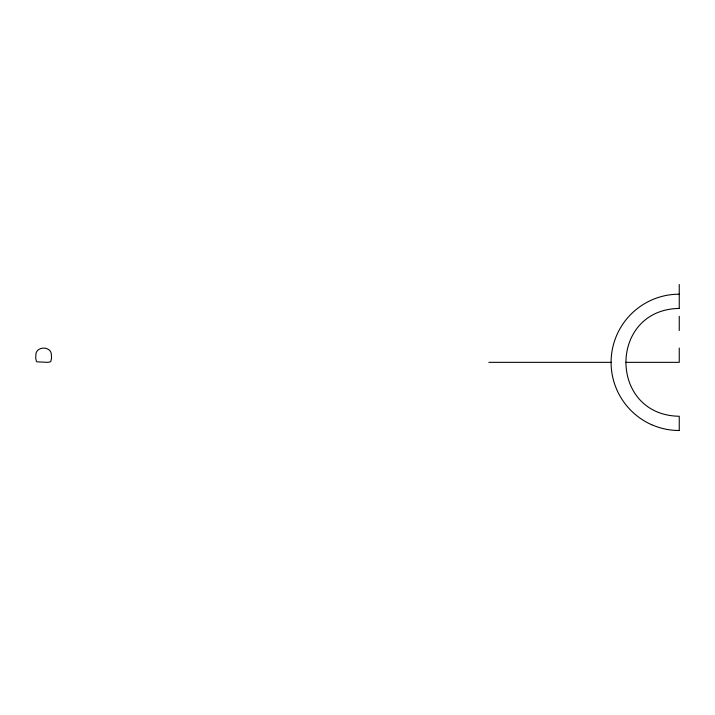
<?xml version="1.0" encoding="UTF-8"?>
<svg xmlns="http://www.w3.org/2000/svg" width="715" height="715" viewBox="0 0 715 715"><rect width="100%" height="100%" fill="white"/><g stroke="black" fill="none" stroke-linecap="round" stroke-linejoin="round"><path stroke-width="1.07" d="M679.25 308.433C608.188 309.497 608.188 415.201 679.25 416.255L679.25 430.484M679.25 294.169L674.388 294.348A67.88 67.88 0 0 0 650.239 300.657A68.211 68.211 0 0 0 651.669 424.728M488.846 362.344L611.325 362.344M625.804 362.344L679.25 362.344L679.25 348.044M679.25 430.519L674.388 430.341A67.88 67.88 0 0 1 651.678 424.692M679.25 284.481L679.25 308.371M679.25 316.262L679.25 330.562M51.498 358.34L50.819 361.343A1.841 1.841 0 0 1 50.336 361.799L48.245 362.299A25.526 25.526 0 0 1 47.262 362.335L36.921 361.799A1.841 1.841 0 0 1 36.438 361.343L35.777 358.653A21.557 21.557 0 0 1 35.857 355.507C35.205 345.899 51.578 345.551 51.364 355.132A21.629 21.629 0 0 1 51.489 358.34"/></g></svg>
